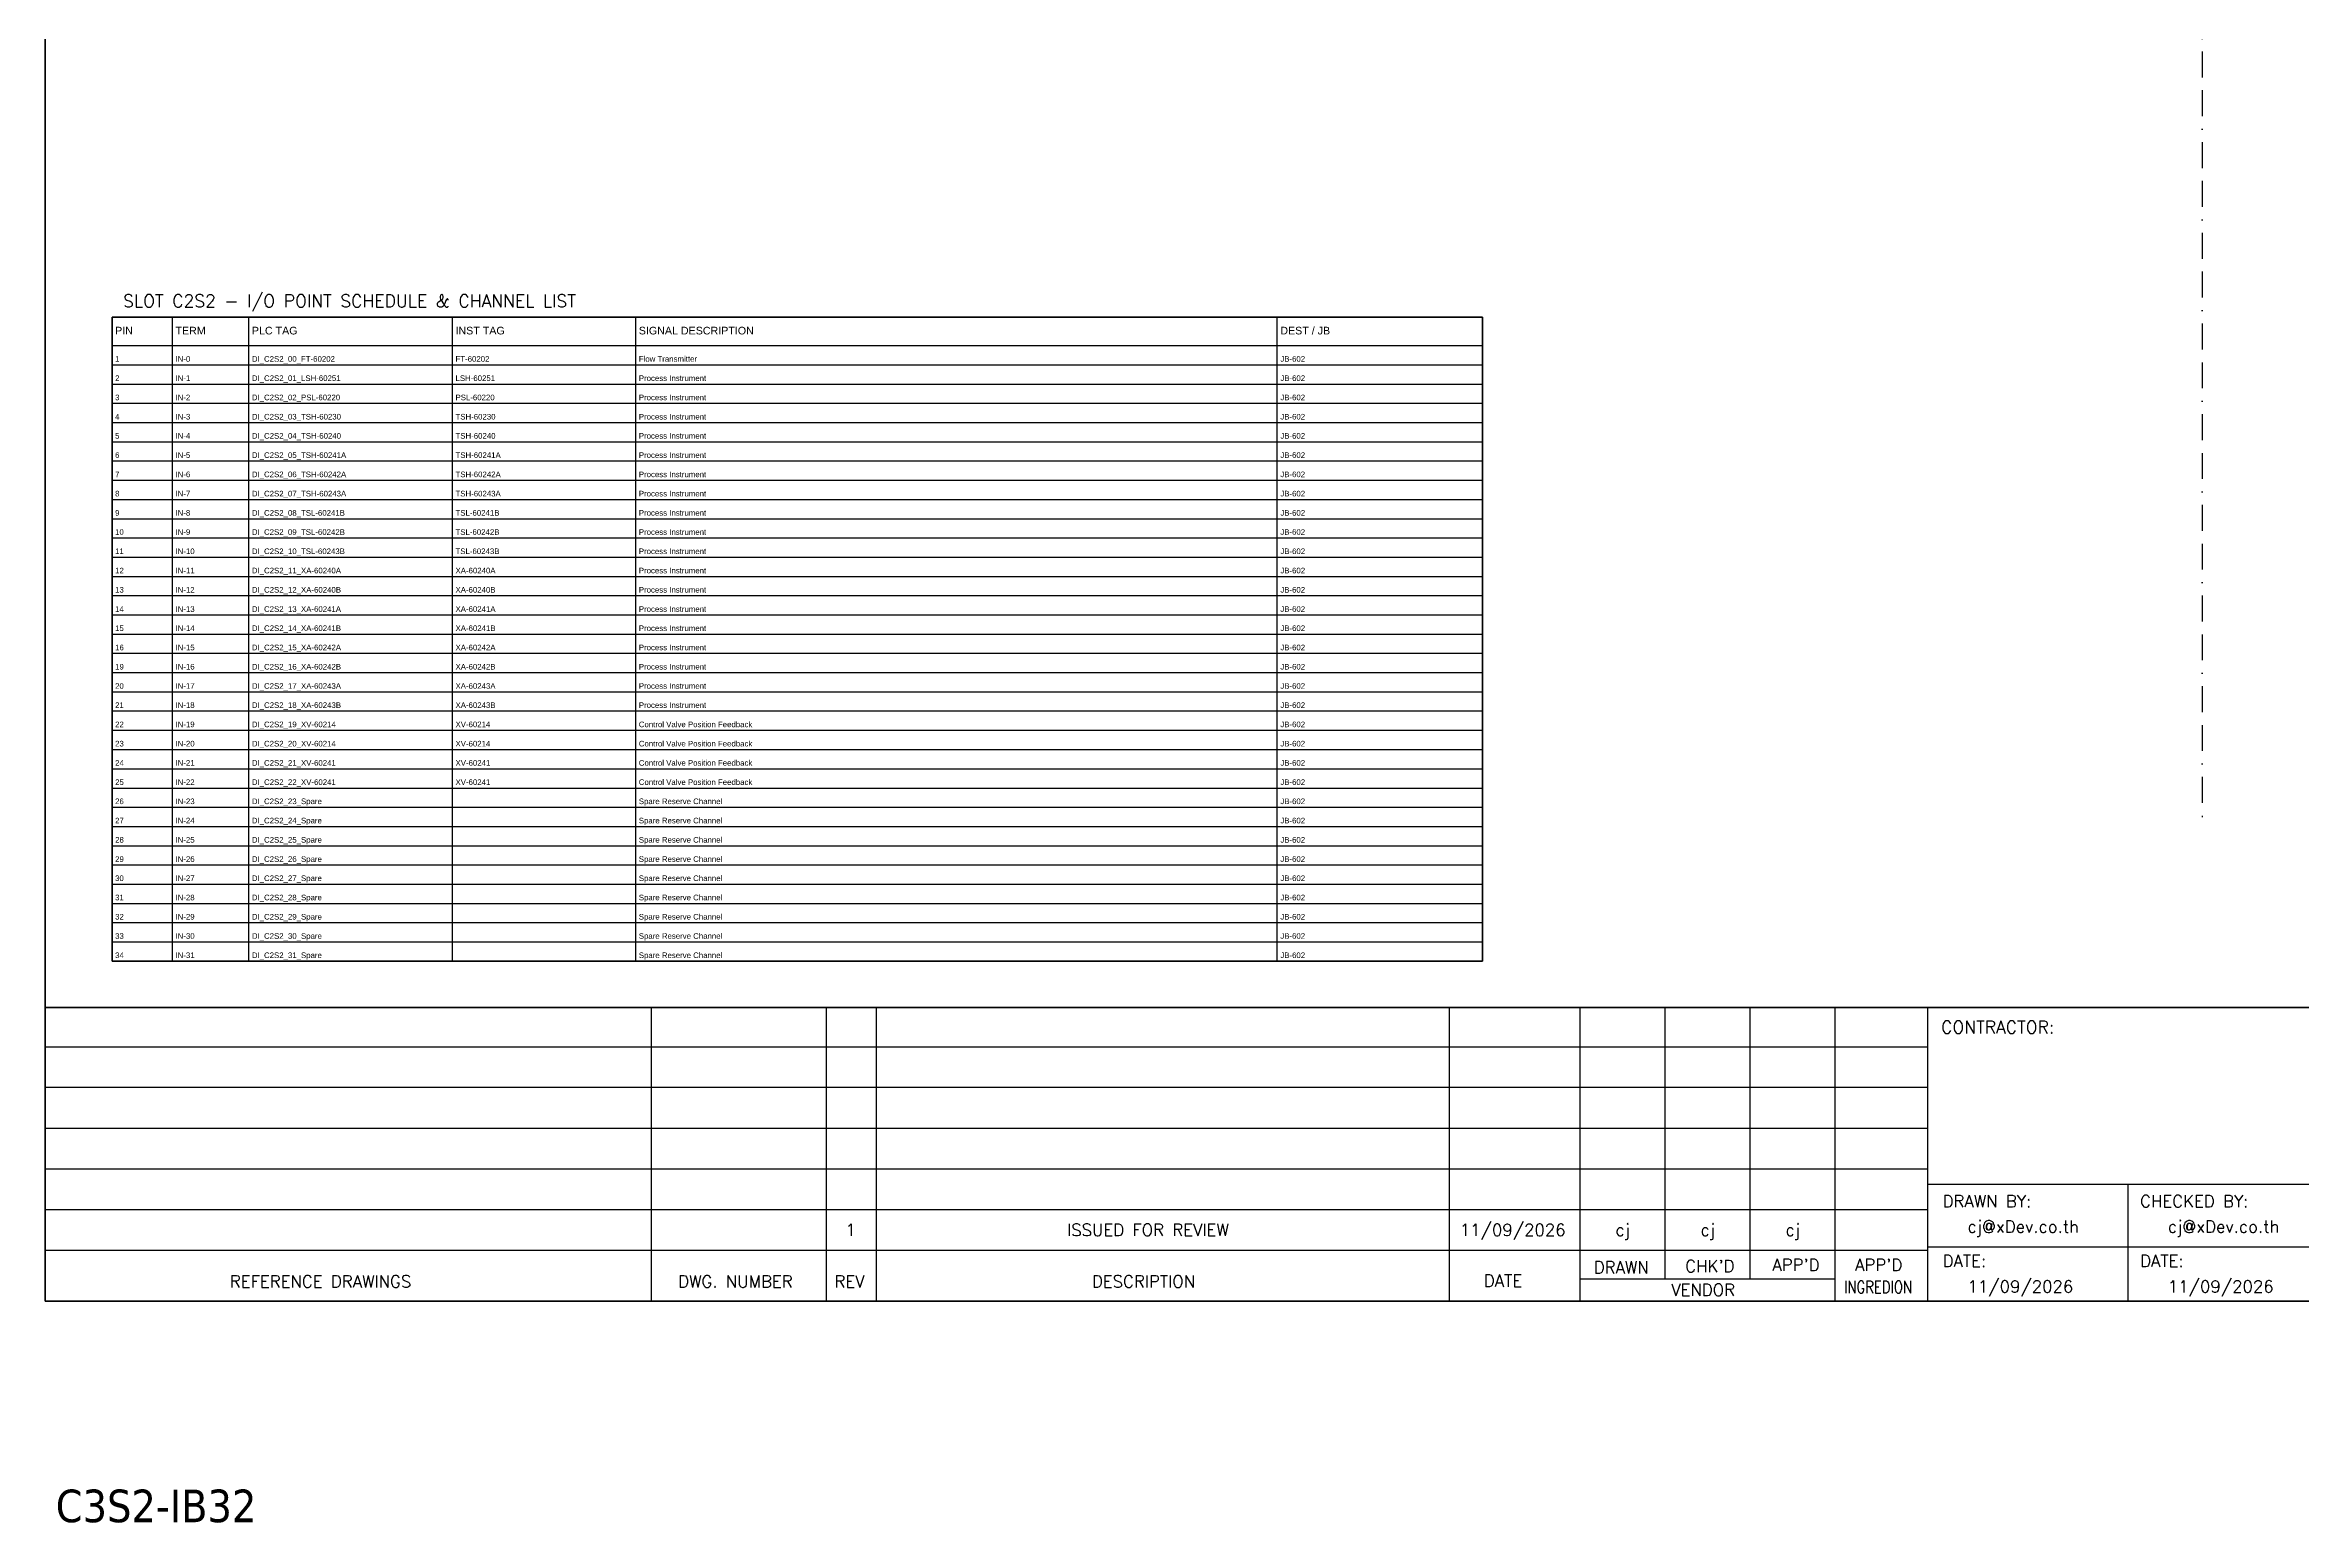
# Model space of a CAD drawing. Header units: millimetres. Extents: x 0 to 62600, y 0 to 14837.
# Drawn here: x 8387 to 10604, y 8795 to 10245 of the extents above; entities that cross this region are included whole.
import ezdxf
from ezdxf.enums import TextEntityAlignment as Align

# ---------------------------------------------------------------- set-up
doc = ezdxf.new("R2010")
doc.units = ezdxf.units.MM
doc.linetypes.add('BORDERX2', pattern=[88.9, 25.4, -12.7, 25.4, -12.7, 0, -12.7])
for name, color, linetype in [('GT_1', 9, 'Continuous'), ('HELPPOINT', 7, 'Continuous'), ('MEMBER', 7, 'Continuous'), ('x01001-FrameArea', 2, 'BORDERX2')]:
    doc.layers.add(name, color=color, linetype=linetype)
doc.styles.add('ROMANS', font='romans.shx', dxfattribs={"width": 0.85, "height": 25})
doc.styles.get("Standard").update_dxf_attribs({"font": 'arial.ttf'})
doc.styles.add('Tahoma', font='')
doc.styles.get('Tahoma').set_extended_font_data('Tahoma')

msp = doc.modelspace()

# ---------------------------------------------------------------- linework, layer by layer
at = {"color": 7}
for p, q in [((8511.6, 9346.4), (8511.6, 9978.5)), ((8586.6, 9346.4), (8586.6, 9978.5)), ((8786.6, 9346.4), (8786.6, 9978.5)), ((8966.6, 9346.4), (8966.6, 9978.5)), ((9596.6, 9346.4), (9596.6, 9978.5)), ((8452.3, 9950.5), (9798.1, 9950.5))]:
    msp.add_line(p, q, dxfattribs=at)
at = {"color": 8}
for p, q in [((8452.3, 9931.7), (9798.1, 9931.7)), ((8452.3, 9912.8), (9798.1, 9912.8)), ((8452.3, 9893.9), (9798.1, 9893.9)), ((8452.3, 9875), (9798.1, 9875)), ((8452.3, 9856.2), (9798.1, 9856.2)), ((8452.3, 9837.3), (9798.1, 9837.3)), ((8452.3, 9818.4), (9798.1, 9818.4)), ((8452.3, 9799.5), (9798.1, 9799.5)), ((8452.3, 9780.6), (9798.1, 9780.6)), ((8452.3, 9761.8), (9798.1, 9761.8)), ((8452.3, 9742.9), (9798.1, 9742.9)), ((8452.3, 9724), (9798.1, 9724)), ((8452.3, 9705.1), (9798.1, 9705.1)), ((8452.3, 9686.2), (9798.1, 9686.2)), ((8452.3, 9667.4), (9798.1, 9667.4)), ((8452.3, 9648.5), (9798.1, 9648.5)), ((8452.3, 9629.6), (9798.1, 9629.6)), ((8452.3, 9610.7), (9798.1, 9610.7)), ((8452.3, 9591.9), (9798.1, 9591.9)), ((8452.3, 9573), (9798.1, 9573)), ((8452.3, 9554.1), (9798.1, 9554.1)), ((8452.3, 9535.2), (9798.1, 9535.2)), ((8452.3, 9516.3), (9798.1, 9516.3)), ((8452.3, 9497.5), (9798.1, 9497.5)), ((8452.3, 9478.6), (9798.1, 9478.6)), ((8452.3, 9459.7), (9798.1, 9459.7)), ((8452.3, 9440.8), (9798.1, 9440.8)), ((8452.3, 9422), (9798.1, 9422)), ((8452.3, 9403.1), (9798.1, 9403.1)), ((8452.3, 9384.2), (9798.1, 9384.2)), ((8452.3, 9365.3), (9798.1, 9365.3))]:
    msp.add_line(p, q, dxfattribs=at)
msp.add_lwpolyline([(8452.3, 9978.5), (9798.1, 9978.5), (9798.1, 9346.4), (8452.3, 9346.4)], close=True)
at = {"color": 7}
msp.add_lwpolyline([(8452.3, 9346.4), (9798.1, 9346.4), (9798.1, 9978.5), (8452.3, 9978.5), (8452.3, 9346.4)], dxfattribs=at)
at = {"layer": 'GT_1', "color": 4}
for p, q in [((8982, 9012.6), (8982, 9300.8)), ((9153.9, 9012.6), (9153.9, 9300.8)), ((9203, 9012.6), (9203, 9300.8)), ((9765.7, 9012.6), (9765.7, 9300.8)), ((9894, 9012.6), (9894, 9300.8)), ((9977.6, 9034.4), (9977.6, 9300.8)), ((10061.1, 9034.5), (10061.1, 9300.8)), ((10144.4, 9012.6), (10144.4, 9300.8)), ((10235.4, 9012.6), (10235.4, 9300.8)), ((10235.4, 9262), (8386.6, 9262)), ((10235.4, 9222.2), (8386.6, 9222.2)), ((10235.4, 9182.2), (8386.6, 9182.2)), ((10235.4, 9142.3), (8386.6, 9142.3)), ((11022.4, 9127), (10235.4, 9127)), ((10432.2, 9012.6), (10432.2, 9127)), ((10235.4, 9102.4), (8386.6, 9102.4)), ((10235.3, 9062.5), (8386.6, 9062.5)), ((11022.4, 9065.5), (10235.4, 9065.5)), ((10144.4, 9034.4), (9894, 9034.4))]:
    msp.add_line(p, q, dxfattribs=at)
at = {"layer": 'HELPPOINT', "color": 4, "lineweight": 35}
for p, q in [((8386.6, 9012.6), (8386.6, 11716.9)), ((8386.6, 9012.6), (8386.6, 11716.9)), ((12279.9, 9012.6), (8386.6, 9012.6)), ((12279.9, 9012.6), (8386.6, 9012.6))]:
    msp.add_line(p, q, dxfattribs=at)
at = {"layer": 'MEMBER', "color": 4, "lineweight": 35}
msp.add_line((8386.6, 9300.8), (12279.9, 9300.8), dxfattribs=at)
msp.add_line((8386.6, 9300.8), (12279.9, 9300.8), dxfattribs=at)
at = {"layer": 'x01001-FrameArea'}
msp.add_line((10504.8, 11574.2), (10504.8, 9487.7), dxfattribs=at)

# ---------------------------------------------------------------- texts
at = {"color": 3}
for s, p in [('PIN', (8455.3, 9961.5)), ('TERM', (8514.6, 9961.5)), ('PLC TAG', (8589.6, 9961.5)), ('INST TAG', (8789.6, 9961.5)), ('SIGNAL DESCRIPTION', (8969.6, 9961.5)), ('DEST / JB', (9599.6, 9961.5))]:
    msp.add_text(s, height=7.5, dxfattribs=at).set_placement(p)
at = {"color": 7}
for s, p in [('1', (8455.3, 9934.7)), ('IN-0', (8514.6, 9934.7)), ('DI_C2S2_00_FT-60202', (8589.6, 9934.7)), ('FT-60202', (8789.6, 9934.7)), ('Flow Transmitter', (8969.6, 9934.7)), ('JB-602', (9599.6, 9934.7)), ('2', (8455.3, 9915.8)), ('IN-1', (8514.6, 9915.8)), ('DI_C2S2_01_LSH-60251', (8589.6, 9915.8)), ('LSH-60251', (8789.6, 9915.8)), ('Process Instrument', (8969.6, 9915.8)), ('JB-602', (9599.6, 9915.8)), ('3', (8455.3, 9896.9)), ('IN-2', (8514.6, 9896.9)), ('DI_C2S2_02_PSL-60220', (8589.6, 9896.9)), ('PSL-60220', (8789.6, 9896.9)), ('Process Instrument', (8969.6, 9896.9)), ('JB-602', (9599.6, 9896.9)), ('4', (8455.3, 9878)), ('IN-3', (8514.6, 9878)), ('DI_C2S2_03_TSH-60230', (8589.6, 9878)), ('TSH-60230', (8789.6, 9878)), ('Process Instrument', (8969.6, 9878)), ('JB-602', (9599.6, 9878)), ('5', (8455.3, 9859.2)), ('6', (8455.3, 9840.3)), ('IN-4', (8514.6, 9859.2)), ('IN-5', (8514.6, 9840.3)), ('DI_C2S2_04_TSH-60240', (8589.6, 9859.2)), ('DI_C2S2_05_TSH-60241A', (8589.6, 9840.3)), ('TSH-60240', (8789.6, 9859.2)), ('TSH-60241A', (8789.6, 9840.3)), ('Process Instrument', (8969.6, 9859.2)), ('Process Instrument', (8969.6, 9840.3)), ('JB-602', (9599.6, 9859.2)), ('JB-602', (9599.6, 9840.3)), ('7', (8455.3, 9821.4)), ('IN-6', (8514.6, 9821.4)), ('DI_C2S2_06_TSH-60242A', (8589.6, 9821.4)), ('TSH-60242A', (8789.6, 9821.4)), ('Process Instrument', (8969.6, 9821.4)), ('JB-602', (9599.6, 9821.4)), ('8', (8455.3, 9802.5)), ('IN-7', (8514.6, 9802.5)), ('DI_C2S2_07_TSH-60243A', (8589.6, 9802.5)), ('TSH-60243A', (8789.6, 9802.5)), ('Process Instrument', (8969.6, 9802.5)), ('JB-602', (9599.6, 9802.5)), ('9', (8455.3, 9783.6)), ('IN-8', (8514.6, 9783.6)), ('DI_C2S2_08_TSL-60241B', (8589.6, 9783.6)), ('TSL-60241B', (8789.6, 9783.6)), ('Process Instrument', (8969.6, 9783.6)), ('JB-602', (9599.6, 9783.6)), ('10', (8455.3, 9764.8)), ('IN-9', (8514.6, 9764.8)), ('DI_C2S2_09_TSL-60242B', (8589.6, 9764.8)), ('TSL-60242B', (8789.6, 9764.8)), ('Process Instrument', (8969.6, 9764.8)), ('JB-602', (9599.6, 9764.8)), ('11', (8455.3, 9745.9)), ('IN-10', (8514.6, 9745.9)), ('DI_C2S2_10_TSL-60243B', (8589.6, 9745.9)), ('TSL-60243B', (8789.6, 9745.9)), ('Process Instrument', (8969.6, 9745.9)), ('JB-602', (9599.6, 9745.9)), ('12', (8455.3, 9727)), ('13', (8455.3, 9708.1)), ('IN-11', (8514.6, 9727)), ('IN-12', (8514.6, 9708.1)), ('DI_C2S2_11_XA-60240A', (8589.6, 9727)), ('DI_C2S2_12_XA-60240B', (8589.6, 9708.1)), ('XA-60240A', (8789.6, 9727)), ('XA-60240B', (8789.6, 9708.1)), ('Process Instrument', (8969.6, 9727)), ('Process Instrument', (8969.6, 9708.1)), ('JB-602', (9599.6, 9727)), ('JB-602', (9599.6, 9708.1)), ('14', (8455.3, 9689.2)), ('IN-13', (8514.6, 9689.2)), ('DI_C2S2_13_XA-60241A', (8589.6, 9689.2)), ('XA-60241A', (8789.6, 9689.2)), ('Process Instrument', (8969.6, 9689.2)), ('JB-602', (9599.6, 9689.2)), ('15', (8455.3, 9670.4)), ('IN-14', (8514.6, 9670.4)), ('DI_C2S2_14_XA-60241B', (8589.6, 9670.4)), ('XA-60241B', (8789.6, 9670.4)), ('Process Instrument', (8969.6, 9670.4)), ('JB-602', (9599.6, 9670.4)), ('16', (8455.3, 9651.5)), ('IN-15', (8514.6, 9651.5)), ('DI_C2S2_15_XA-60242A', (8589.6, 9651.5)), ('XA-60242A', (8789.6, 9651.5)), ('Process Instrument', (8969.6, 9651.5)), ('JB-602', (9599.6, 9651.5)), ('19', (8455.3, 9632.6)), ('IN-16', (8514.6, 9632.6)), ('DI_C2S2_16_XA-60242B', (8589.6, 9632.6)), ('XA-60242B', (8789.6, 9632.6)), ('Process Instrument', (8969.6, 9632.6)), ('JB-602', (9599.6, 9632.6)), ('20', (8455.3, 9613.7)), ('21', (8455.3, 9594.9)), ('IN-17', (8514.6, 9613.7)), ('IN-18', (8514.6, 9594.9)), ('DI_C2S2_17_XA-60243A', (8589.6, 9613.7)), ('DI_C2S2_18_XA-60243B', (8589.6, 9594.9)), ('XA-60243A', (8789.6, 9613.7)), ('XA-60243B', (8789.6, 9594.9)), ('Process Instrument', (8969.6, 9613.7)), ('Process Instrument', (8969.6, 9594.9)), ('JB-602', (9599.6, 9613.7)), ('JB-602', (9599.6, 9594.9)), ('22', (8455.3, 9576)), ('IN-19', (8514.6, 9576)), ('DI_C2S2_19_XV-60214', (8589.6, 9576)), ('XV-60214', (8789.6, 9576)), ('Control Valve Position Feedback', (8969.6, 9576)), ('JB-602', (9599.6, 9576)), ('23', (8455.3, 9557.1)), ('IN-20', (8514.6, 9557.1)), ('DI_C2S2_20_XV-60214', (8589.6, 9557.1)), ('XV-60214', (8789.6, 9557.1)), ('Control Valve Position Feedback', (8969.6, 9557.1)), ('JB-602', (9599.6, 9557.1)), ('24', (8455.3, 9538.2)), ('IN-21', (8514.6, 9538.2)), ('DI_C2S2_21_XV-60241', (8589.6, 9538.2)), ('XV-60241', (8789.6, 9538.2)), ('Control Valve Position Feedback', (8969.6, 9538.2)), ('JB-602', (9599.6, 9538.2)), ('25', (8455.3, 9519.3)), ('IN-22', (8514.6, 9519.3)), ('DI_C2S2_22_XV-60241', (8589.6, 9519.3)), ('XV-60241', (8789.6, 9519.3)), ('Control Valve Position Feedback', (8969.6, 9519.3)), ('JB-602', (9599.6, 9519.3)), ('26', (8455.3, 9500.5)), ('IN-23', (8514.6, 9500.5)), ('DI_C2S2_23_Spare', (8589.6, 9500.5)), ('Spare Reserve Channel', (8969.6, 9500.5)), ('JB-602', (9599.6, 9500.5)), ('27', (8455.3, 9481.6)), ('28', (8455.3, 9462.7)), ('IN-24', (8514.6, 9481.6)), ('IN-25', (8514.6, 9462.7)), ('DI_C2S2_24_Spare', (8589.6, 9481.6)), ('DI_C2S2_25_Spare', (8589.6, 9462.7)), ('Spare Reserve Channel', (8969.6, 9481.6)), ('Spare Reserve Channel', (8969.6, 9462.7)), ('JB-602', (9599.6, 9481.6)), ('JB-602', (9599.6, 9462.7)), ('29', (8455.3, 9443.8)), ('IN-26', (8514.6, 9443.8)), ('DI_C2S2_26_Spare', (8589.6, 9443.8)), ('Spare Reserve Channel', (8969.6, 9443.8)), ('JB-602', (9599.6, 9443.8)), ('30', (8455.3, 9425)), ('IN-27', (8514.6, 9425)), ('DI_C2S2_27_Spare', (8589.6, 9425)), ('Spare Reserve Channel', (8969.6, 9425)), ('JB-602', (9599.6, 9425)), ('31', (8455.3, 9406.1)), ('IN-28', (8514.6, 9406.1)), ('DI_C2S2_28_Spare', (8589.6, 9406.1)), ('Spare Reserve Channel', (8969.6, 9406.1)), ('JB-602', (9599.6, 9406.1)), ('32', (8455.3, 9387.2)), ('IN-29', (8514.6, 9387.2)), ('DI_C2S2_29_Spare', (8589.6, 9387.2)), ('Spare Reserve Channel', (8969.6, 9387.2)), ('JB-602', (9599.6, 9387.2)), ('33', (8455.3, 9368.3)), ('IN-30', (8514.6, 9368.3)), ('DI_C2S2_30_Spare', (8589.6, 9368.3)), ('Spare Reserve Channel', (8969.6, 9368.3)), ('JB-602', (9599.6, 9368.3)), ('34', (8455.3, 9349.4)), ('IN-31', (8514.6, 9349.4)), ('DI_C2S2_31_Spare', (8589.6, 9349.4)), ('Spare Reserve Channel', (8969.6, 9349.4)), ('JB-602', (9599.6, 9349.4))]:
    msp.add_text(s, height=5.5, dxfattribs=at).set_placement(p)
at = {"color": 2, "style": 'Tahoma'}
msp.add_text('C3S2-IB32', height=32, dxfattribs=at).set_placement((8397, 8795.7))
at = {"layer": 'MEMBER', "color": 4, "ltscale": 0.8, "style": 'ROMANS'}
for s, height, p in [('SLOT C2S2 - I/O POINT SCHEDULE & CHANNEL LIST', 12.35, (8463.2, 9988.2)), ('CONTRACTOR:', 12.35, (10248.5, 9275.4)), ('DRAWN BY:', 11.88, (10250, 9104.8)), ('CHECKED BY:', 11.875, (10443.9, 9104.8)), ('cj@xDev.co.th', 11.875, (10274.4, 9079.9)), ('cj@xDev.co.th', 11.875, (10471.2, 9079.9)), ('DRAWN', 11.88, (9907.4, 9039.9)), ("CHK'D", 11.88, (9997.2, 9041.1)), ("APP'D", 11.88, (10082.8, 9042.3)), ("APP'D", 11.88, (10164, 9042.3)), ('DATE:', 11.88, (10250, 9046.2)), ('DATE:', 11.88, (10443.9, 9046.2)), ('REFERENCE DRAWINGS', 11.875, (8568, 9026.1)), ('DWG. NUMBER', 11.875, (9008.2, 9026.1)), ('REV', 11.88, (9161.7, 9026.1)), ('DESCRIPTION', 11.875, (9414.6, 9026.1)), ('DATE', 11.88, (9799.4, 9026.8)), ('VENDOR', 11.88, (9983.5, 9017.8)), ('11/09/2026', 11.88, (10274.4, 9021.1)), ('11/09/2026', 11.88, (10471.2, 9021.1))]:
    msp.add_text(s, height=height, dxfattribs=at).set_placement(p)
for s, height, p in [('11/09/2026', 11.88, (9827.8, 9082.6)), ('1', 11.9, (9177.5, 9082.6)), ('ISSUED FOR REVIEW', 11.875, (9469.6, 9082.6)), ('cj', 11.88, (9935.7, 9082.6)), ('cj', 11.88, (10019.3, 9082.6)), ('cj', 11.88, (10102.8, 9082.6))]:
    msp.add_text(s, height=height, dxfattribs=at).set_placement(p, align=Align.MIDDLE_CENTER)
at = {"layer": 'MEMBER', "color": 4, "ltscale": 0.8, "style": 'ROMANS', "width": 0.8}
msp.add_text('INGREDION', height=11.88, dxfattribs=at).set_placement((10153.2, 9020.6))

doc.saveas('drawing.dxf')
